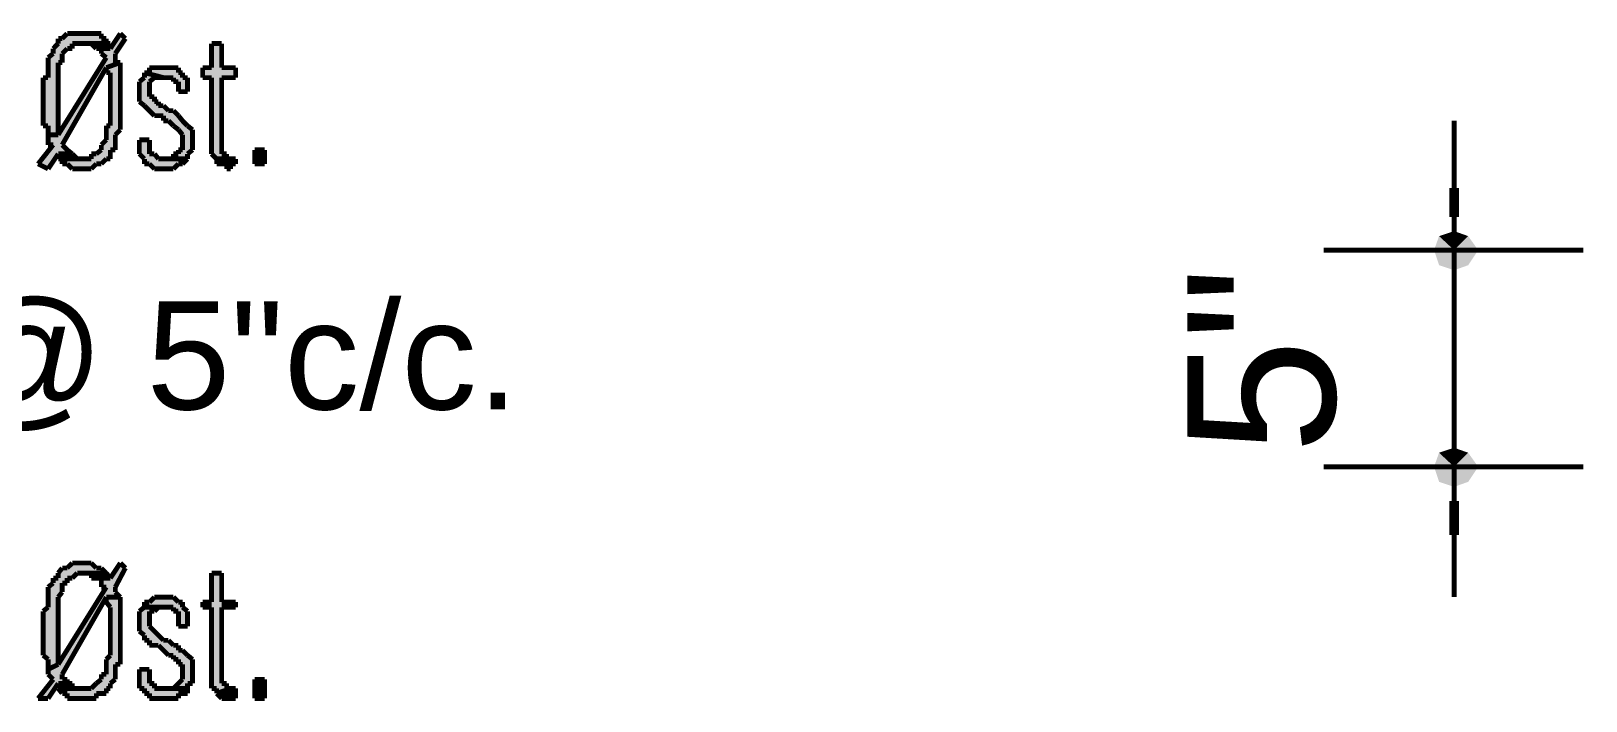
# Model space of a CAD drawing. Header units: millimetres. Extents: x 5 to 350, y 3 to 213.
# Drawn here: x 91.56 to 118.91, y 54.06 to 65.84 of the extents above; entities that cross this region are included whole.
import ezdxf

# ---------------------------------------------------------------- set-up
doc = ezdxf.new("R2010")
doc.units = ezdxf.units.MM
for name, color, linetype in [('H', 251, 'Continuous'), ('P', 255, 'Continuous'), ('T', 255, 'Continuous')]:
    doc.layers.add(name, color=color, linetype=linetype)
doc.styles.get("Standard").update_dxf_attribs({"font": 'arial.ttf'})

msp = doc.modelspace()

# ---------------------------------------------------------------- hatches: boundary and pattern name
at = {"layer": 'H', "linetype": 'Continuous'}
for points in [[(91.863, 63.412), (91.687, 63.5), (91.952, 63.835), (91.863, 63.835), (91.863, 64.012), (92.04, 64.012), (92.886, 65.37), (92.798, 65.44), (92.798, 65.528), (92.957, 65.528), (93.133, 65.793), (93.222, 65.705), (93.045, 65.44), (93.045, 65.282), (93.133, 65.282), (92.886, 65.193), (92.11, 63.835), (92.287, 63.676), (92.04, 63.676), (91.863, 63.412)], [(91.863, 64.012), (91.863, 64.17), (91.775, 64.17), (91.775, 65.017), (91.863, 65.017), (91.863, 65.37), (91.952, 65.44), (91.952, 65.528), (92.04, 65.617), (92.04, 65.705), (92.11, 65.705), (92.198, 65.793), (92.798, 65.793), (92.798, 65.705), (92.886, 65.705), (92.886, 65.617), (92.287, 65.617), (92.287, 65.528), (92.198, 65.528), (92.11, 65.44), (92.11, 65.282), (92.04, 65.282), (92.04, 64.012), (91.863, 64.012)], [(92.71, 65.528), (92.622, 65.617), (92.957, 65.617), (92.957, 65.528), (92.71, 65.528)], [(94.827, 63.588), (94.738, 63.676), (94.738, 65.017), (94.58, 65.017), (94.58, 65.193), (94.738, 65.193), (94.738, 65.617), (94.915, 65.617), (94.915, 65.193), (95.162, 65.193), (95.162, 65.017), (94.915, 65.017), (94.915, 63.676), (95.003, 63.676), (95.003, 63.588), (94.827, 63.588)], [(92.287, 63.412), (92.198, 63.5), (92.11, 63.5), (92.11, 63.588), (92.622, 63.588), (92.622, 63.676), (92.71, 63.676), (92.798, 63.747), (92.798, 63.835), (92.886, 63.923), (92.886, 64.17), (92.957, 64.17), (92.957, 65.105), (92.886, 65.105), (92.886, 65.193), (93.133, 65.282), (93.133, 64.1), (93.045, 64.012), (93.045, 63.747), (92.957, 63.747), (92.957, 63.588), (92.886, 63.588), (92.798, 63.5), (92.71, 63.5), (92.622, 63.412), (92.287, 63.412)], [(94.068, 63.588), (94.068, 63.676), (94.156, 63.676), (94.156, 63.747), (94.227, 63.747), (94.227, 64.012), (93.98, 64.258), (93.892, 64.258), (93.892, 64.347), (93.733, 64.347), (93.468, 64.594), (93.468, 64.946), (93.557, 65.017), (93.557, 65.105), (93.892, 65.017), (93.733, 65.017), (93.645, 64.946), (93.645, 64.682), (93.733, 64.682), (93.733, 64.594), (93.804, 64.594), (93.804, 64.523), (93.892, 64.523), (93.98, 64.435), (94.068, 64.435), (94.403, 64.1), (94.403, 63.747), (94.315, 63.676), (94.315, 63.588), (94.068, 63.588)], [(94.156, 64.77), (94.156, 64.946), (94.068, 64.946), (94.068, 65.017), (93.892, 65.017), (93.557, 65.105), (93.645, 65.105), (93.645, 65.193), (94.156, 65.193), (94.156, 65.105), (94.227, 65.105), (94.227, 65.017), (94.315, 65.017), (94.315, 64.77), (94.156, 64.77)], [(93.733, 63.412), (93.645, 63.5), (93.557, 63.5), (93.557, 63.588), (93.468, 63.676), (93.468, 63.923), (93.645, 63.923), (93.645, 63.676), (93.733, 63.676), (93.804, 63.588), (94.315, 63.588), (94.227, 63.5), (94.156, 63.5), (94.068, 63.412), (93.733, 63.412)], [(95.497, 63.5), (95.497, 63.747), (95.673, 63.747), (95.673, 63.5), (95.497, 63.5)], [(92.04, 63.588), (92.04, 63.676), (92.287, 63.676), (92.375, 63.588), (92.04, 63.588)], [(95.003, 63.412), (95.003, 63.5), (94.827, 63.5), (94.827, 63.588), (95.162, 63.588), (95.162, 63.5), (95.074, 63.5), (95.074, 63.412), (95.003, 63.412)], [(116.24, 61.983), (116.328, 62.23), (116.593, 61.983), (116.24, 61.983)], [(116.593, 61.983), (116.328, 62.23), (116.593, 62.318), (116.593, 61.983)], [(116.593, 61.983), (116.593, 62.318), (116.84, 62.23), (116.593, 61.983)], [(116.593, 61.983), (116.84, 62.23), (117.016, 61.983), (116.593, 61.983)], [(116.328, 61.718), (116.24, 61.983), (116.593, 61.983), (116.328, 61.718)], [(116.593, 61.63), (116.328, 61.718), (116.593, 61.983), (116.593, 61.63)], [(116.593, 61.63), (116.593, 61.983), (116.84, 61.718), (116.593, 61.63)], [(116.84, 61.718), (116.593, 61.983), (117.016, 61.983), (116.84, 61.718)], [(116.24, 58.173), (116.328, 58.42), (116.593, 58.173), (116.24, 58.173)], [(116.593, 58.173), (116.328, 58.42), (116.593, 58.508), (116.593, 58.173)], [(116.593, 58.173), (116.593, 58.508), (116.84, 58.42), (116.593, 58.173)], [(116.593, 58.173), (116.84, 58.42), (117.016, 58.173), (116.593, 58.173)], [(116.328, 57.908), (116.24, 58.173), (116.593, 58.173), (116.328, 57.908)], [(116.593, 57.82), (116.328, 57.908), (116.593, 58.173), (116.593, 57.82)], [(116.593, 57.82), (116.593, 58.173), (116.84, 57.908), (116.593, 57.82)], [(116.84, 57.908), (116.593, 58.173), (117.016, 58.173), (116.84, 57.908)], [(91.687, 54.098), (91.952, 54.434), (91.863, 54.522), (91.863, 54.61), (92.04, 54.698), (92.886, 56.056), (92.798, 56.056), (92.798, 56.215), (92.957, 56.215), (93.133, 56.48), (93.222, 56.392), (93.045, 56.056), (93.045, 55.968), (93.133, 55.88), (92.886, 55.88), (92.11, 54.522), (92.11, 54.434), (92.198, 54.434), (92.198, 54.363), (92.04, 54.363), (91.863, 54.098), (91.687, 54.098)], [(91.863, 54.61), (91.863, 54.786), (91.775, 54.857), (91.775, 55.633), (91.863, 55.704), (91.863, 56.056), (91.952, 56.127), (91.952, 56.215), (92.04, 56.215), (92.04, 56.303), (92.11, 56.392), (92.198, 56.392), (92.287, 56.48), (92.622, 56.48), (92.71, 56.392), (92.798, 56.392), (92.886, 56.303), (92.375, 56.303), (92.287, 56.215), (92.198, 56.215), (92.198, 56.127), (92.11, 56.127), (92.11, 55.968), (92.04, 55.88), (92.04, 54.698), (91.863, 54.61)], [(92.622, 56.215), (92.622, 56.303), (92.886, 56.303), (92.957, 56.215), (92.622, 56.215)], [(94.827, 54.187), (94.827, 54.275), (94.738, 54.275), (94.738, 55.704), (94.58, 55.704), (94.58, 55.792), (94.738, 55.792), (94.738, 56.303), (94.915, 56.303), (94.915, 55.792), (95.162, 55.792), (95.162, 55.704), (94.915, 55.704), (94.915, 54.363), (95.003, 54.363), (95.003, 54.275), (95.074, 54.275), (94.827, 54.187)], [(92.198, 54.098), (92.198, 54.187), (92.11, 54.187), (92.04, 54.275), (92.622, 54.275), (92.798, 54.434), (92.798, 54.522), (92.886, 54.522), (92.886, 54.786), (92.957, 54.857), (92.957, 55.704), (92.886, 55.792), (92.886, 55.88), (93.133, 55.88), (93.133, 54.698), (93.045, 54.698), (93.045, 54.434), (92.957, 54.363), (92.957, 54.275), (92.886, 54.275), (92.886, 54.187), (92.71, 54.187), (92.71, 54.098), (92.198, 54.098)], [(94.156, 55.368), (94.156, 55.633), (94.068, 55.633), (94.068, 55.704), (93.557, 55.704), (93.557, 55.792), (93.645, 55.792), (93.733, 55.88), (94.068, 55.88), (94.156, 55.792), (94.227, 55.792), (94.227, 55.704), (94.315, 55.633), (94.315, 55.368), (94.156, 55.368)], [(94.068, 54.275), (94.227, 54.434), (94.227, 54.698), (94.156, 54.698), (94.156, 54.786), (94.068, 54.786), (94.068, 54.857), (93.98, 54.857), (93.804, 55.033), (93.645, 55.033), (93.645, 55.122), (93.557, 55.122), (93.557, 55.21), (93.468, 55.28), (93.468, 55.633), (93.557, 55.704), (93.804, 55.704), (93.733, 55.633), (93.645, 55.633), (93.645, 55.368), (93.892, 55.122), (93.98, 55.122), (94.068, 55.033), (94.156, 55.033), (94.156, 54.945), (94.227, 54.945), (94.403, 54.786), (94.403, 54.363), (94.315, 54.363), (94.315, 54.275), (94.068, 54.275)], [(93.645, 54.098), (93.645, 54.187), (93.557, 54.187), (93.557, 54.275), (93.468, 54.275), (93.468, 54.61), (93.645, 54.61), (93.645, 54.363), (93.733, 54.363), (93.733, 54.275), (94.315, 54.275), (94.315, 54.187), (94.156, 54.187), (94.156, 54.098), (93.645, 54.098)], [(95.497, 54.098), (95.497, 54.434), (95.673, 54.434), (95.673, 54.098), (95.497, 54.098)], [(92.04, 54.275), (92.04, 54.363), (92.287, 54.363), (92.287, 54.275), (92.04, 54.275)], [(94.915, 54.098), (94.827, 54.187), (95.074, 54.275), (95.162, 54.275), (95.162, 54.098), (94.915, 54.098)]]:
    msp.add_hatch(color=256, dxfattribs=at).paths.add_polyline_path(points)

# ---------------------------------------------------------------- linework, layer by layer
at = {"layer": 'P'}
for points, const_width in [([(92.04, 65.617), (91.952, 65.528)], 0.085), ([(92.11, 65.705), (92.04, 65.705)], 0.085), ([(92.04, 65.705), (92.04, 65.617)], 0.085), ([(92.198, 65.793), (92.11, 65.705)], 0.085), ([(92.287, 65.793), (92.198, 65.793)], 0.085), ([(92.375, 65.793), (92.287, 65.793)], 0.085), ([(92.287, 65.528), (92.287, 65.617)], 0.085), ([(92.287, 65.617), (92.375, 65.617)], 0.085), ([(92.463, 65.793), (92.375, 65.793)], 0.085), ([(92.375, 65.617), (92.463, 65.617)], 0.085), ([(92.534, 65.793), (92.463, 65.793)], 0.085), ([(92.886, 65.617), (92.463, 65.617)], 0.085), ([(92.463, 65.617), (92.534, 65.617)], 0.085), ([(92.463, 65.617), (92.886, 65.617)], 0.085), ([(92.622, 65.793), (92.534, 65.793)], 0.085), ([(92.534, 65.617), (92.622, 65.617)], 0.085), ([(92.71, 65.793), (92.622, 65.793)], 0.085), ([(92.622, 65.617), (92.71, 65.528)], 0.085), ([(92.798, 65.793), (92.71, 65.793)], 0.085), ([(92.798, 65.705), (92.798, 65.793)], 0.085), ([(92.886, 65.705), (92.798, 65.705)], 0.085), ([(92.886, 65.617), (92.886, 65.705)], 0.085), ([(92.957, 65.617), (92.886, 65.617)], 0.085), ([(93.133, 65.793), (92.957, 65.528)], 0.085), ([(92.957, 65.528), (92.957, 65.617)], 0.085), ([(93.045, 65.44), (93.222, 65.705)], 0.085), ([(93.222, 65.705), (93.133, 65.793)], 0.085), ([(94.915, 65.617), (94.738, 65.617)], 0.085), ([(94.738, 65.617), (94.738, 65.193)], 0.085), ([(94.915, 65.193), (94.915, 65.617)], 0.085), ([(91.952, 65.44), (91.863, 65.37)], 0.085), ([(91.863, 65.37), (91.863, 65.282)], 0.085), ([(91.952, 65.528), (91.952, 65.44)], 0.085), ([(92.886, 65.37), (92.04, 64.012)], 0.085), ([(92.11, 65.44), (92.198, 65.528)], 0.085), ([(92.11, 65.37), (92.11, 65.44)], 0.085), ([(92.11, 65.282), (92.11, 65.37)], 0.085), ([(92.198, 65.528), (92.287, 65.528)], 0.085), ([(92.71, 65.528), (92.798, 65.528)], 0.085), ([(92.798, 65.528), (92.957, 65.528)], 0.085), ([(92.957, 65.528), (92.798, 65.528)], 0.085), ([(92.798, 65.528), (92.798, 65.44)], 0.085), ([(92.798, 65.44), (92.886, 65.37)], 0.085), ([(93.045, 65.37), (93.045, 65.44)], 0.085), ([(93.045, 65.282), (93.045, 65.37)], 0.085), ([(91.863, 65.282), (91.863, 65.193)], 0.085), ([(91.863, 65.193), (91.863, 65.105)], 0.085), ([(91.863, 65.105), (91.863, 65.017)], 0.085), ([(92.04, 65.193), (92.04, 65.282)], 0.085), ([(92.04, 65.282), (92.11, 65.282)], 0.085), ([(92.04, 65.105), (92.04, 65.193)], 0.085), ([(92.04, 65.017), (92.04, 65.105)], 0.085), ([(92.11, 63.835), (92.886, 65.193)], 0.085), ([(93.133, 65.282), (92.886, 65.193)], 0.085), ([(92.886, 65.193), (93.133, 65.282)], 0.085), ([(92.886, 65.193), (92.886, 65.105)], 0.085), ([(92.886, 65.105), (92.957, 65.105)], 0.085), ([(92.957, 65.105), (92.957, 65.017)], 0.085), ([(93.133, 65.282), (93.045, 65.282)], 0.085), ([(93.133, 65.193), (93.133, 65.282)], 0.085), ([(93.133, 65.105), (93.133, 65.193)], 0.085), ([(93.133, 65.017), (93.133, 65.105)], 0.085), ([(93.557, 65.105), (93.557, 65.017)], 0.085), ([(93.892, 65.017), (93.557, 65.105)], 0.085), ([(93.645, 65.105), (93.557, 65.105)], 0.085), ([(93.557, 65.105), (93.892, 65.017)], 0.085), ([(93.733, 65.193), (93.645, 65.193)], 0.085), ([(93.645, 65.193), (93.645, 65.105)], 0.085), ([(93.804, 65.193), (93.733, 65.193)], 0.085), ([(93.892, 65.193), (93.804, 65.193)], 0.085), ([(93.98, 65.193), (93.892, 65.193)], 0.085), ([(94.068, 65.193), (93.98, 65.193)], 0.085), ([(93.98, 65.193), (93.98, 65.193)], 0.085), ([(94.156, 65.193), (94.068, 65.193)], 0.085), ([(94.156, 65.105), (94.156, 65.193)], 0.085), ([(94.227, 65.105), (94.156, 65.105)], 0.085), ([(94.227, 65.017), (94.227, 65.105)], 0.085), ([(94.738, 65.193), (94.58, 65.193)], 0.085), ([(94.58, 65.193), (94.58, 65.017)], 0.085), ([(95.162, 65.193), (94.915, 65.193)], 0.085), ([(95.162, 65.017), (95.162, 65.193)], 0.085), ([(91.863, 65.017), (91.775, 65.017)], 0.085), ([(91.775, 65.017), (91.775, 64.946)], 0.085), ([(91.775, 64.946), (91.775, 64.858)], 0.085), ([(91.775, 64.858), (91.775, 64.77)], 0.085), ([(91.775, 64.77), (91.775, 64.682)], 0.085), ([(92.04, 64.946), (92.04, 65.017)], 0.085), ([(92.04, 64.858), (92.04, 64.946)], 0.085), ([(92.04, 64.77), (92.04, 64.858)], 0.085), ([(92.04, 64.682), (92.04, 64.77)], 0.085), ([(92.957, 65.017), (92.957, 64.946)], 0.085), ([(92.957, 64.946), (92.957, 64.858)], 0.085), ([(92.957, 64.858), (92.957, 64.77)], 0.085), ([(92.957, 64.77), (92.957, 64.682)], 0.085), ([(93.133, 64.946), (93.133, 65.017)], 0.085), ([(93.133, 64.858), (93.133, 64.946)], 0.085), ([(93.133, 64.77), (93.133, 64.858)], 0.085), ([(93.133, 64.682), (93.133, 64.77)], 0.085), ([(93.557, 65.017), (93.468, 64.946)], 0.085), ([(93.468, 64.946), (93.468, 64.858)], 0.085), ([(93.468, 64.858), (93.468, 64.77)], 0.085), ([(93.468, 64.77), (93.468, 64.682)], 0.085), ([(93.645, 64.946), (93.733, 65.017)], 0.085), ([(93.645, 64.858), (93.645, 64.946)], 0.085), ([(93.645, 64.77), (93.645, 64.858)], 0.085), ([(93.645, 64.682), (93.645, 64.77)], 0.085), ([(93.733, 65.017), (93.804, 65.017)], 0.085), ([(93.804, 65.017), (93.892, 65.017)], 0.085), ([(93.892, 65.017), (93.98, 65.017)], 0.085), ([(93.98, 65.017), (94.068, 65.017)], 0.085), ([(94.068, 65.017), (94.068, 64.946)], 0.085), ([(94.068, 64.946), (94.156, 64.946)], 0.085), ([(94.156, 64.946), (94.156, 64.858)], 0.085), ([(94.156, 64.858), (94.156, 64.77)], 0.085), ([(94.156, 64.77), (94.315, 64.77)], 0.085), ([(94.315, 65.017), (94.227, 65.017)], 0.085), ([(94.315, 64.946), (94.315, 65.017)], 0.085), ([(94.315, 64.858), (94.315, 64.946)], 0.085), ([(94.315, 64.77), (94.315, 64.858)], 0.085), ([(94.58, 65.017), (94.738, 65.017)], 0.085), ([(94.738, 65.017), (94.738, 63.923)], 0.085), ([(94.915, 63.835), (94.915, 65.017)], 0.085), ([(94.915, 65.017), (95.162, 65.017)], 0.085), ([(91.775, 64.682), (91.775, 64.594)], 0.085), ([(91.775, 64.594), (91.775, 64.523)], 0.085), ([(91.775, 64.523), (91.775, 64.435)], 0.085), ([(92.04, 64.594), (92.04, 64.682)], 0.085), ([(92.04, 64.523), (92.04, 64.594)], 0.085), ([(92.04, 64.435), (92.04, 64.523)], 0.085), ([(92.957, 64.682), (92.957, 64.594)], 0.085), ([(92.957, 64.594), (92.957, 64.523)], 0.085), ([(92.957, 64.523), (92.957, 64.435)], 0.085), ([(93.133, 64.594), (93.133, 64.682)], 0.085), ([(93.133, 64.523), (93.133, 64.594)], 0.085), ([(93.133, 64.435), (93.133, 64.523)], 0.085), ([(93.468, 64.682), (93.468, 64.594)], 0.085), ([(93.468, 64.594), (93.557, 64.523)], 0.085), ([(93.557, 64.523), (93.645, 64.435)], 0.085), ([(93.733, 64.682), (93.645, 64.682)], 0.085), ([(93.733, 64.594), (93.733, 64.682)], 0.085), ([(93.804, 64.594), (93.733, 64.594)], 0.085), ([(93.804, 64.523), (93.804, 64.594)], 0.085), ([(93.892, 64.523), (93.804, 64.523)], 0.085), ([(93.98, 64.435), (93.892, 64.523)], 0.085), ([(91.775, 64.435), (91.775, 64.347)], 0.085), ([(91.775, 64.347), (91.775, 64.258)], 0.085), ([(91.775, 64.258), (91.775, 64.17)], 0.085), ([(92.04, 64.347), (92.04, 64.435)], 0.085), ([(92.04, 64.258), (92.04, 64.347)], 0.085), ([(92.04, 64.17), (92.04, 64.258)], 0.085), ([(92.957, 64.435), (92.957, 64.347)], 0.085), ([(92.957, 64.347), (92.957, 64.258)], 0.085), ([(92.957, 64.258), (92.957, 64.17)], 0.085), ([(93.133, 64.347), (93.133, 64.435)], 0.085), ([(93.133, 64.258), (93.133, 64.347)], 0.085), ([(93.133, 64.17), (93.133, 64.258)], 0.085), ([(93.645, 64.435), (93.733, 64.347)], 0.085), ([(93.733, 64.347), (93.804, 64.347)], 0.085), ([(93.804, 64.347), (93.892, 64.347)], 0.085), ([(93.892, 64.347), (93.892, 64.258)], 0.085), ([(93.892, 64.258), (93.98, 64.258)], 0.085), ([(94.068, 64.435), (93.98, 64.435)], 0.085), ([(93.98, 64.258), (94.068, 64.17)], 0.085), ([(94.156, 64.347), (94.068, 64.435)], 0.085), ([(94.227, 64.258), (94.156, 64.347)], 0.085), ([(94.315, 64.17), (94.227, 64.258)], 0.085), ([(116.593, 64.258), (116.593, 59.69)], 0.085), ([(91.775, 64.17), (91.863, 64.17)], 0.085), ([(91.863, 64.17), (91.863, 64.1)], 0.085), ([(91.863, 64.1), (91.863, 64.012)], 0.085), ([(92.04, 64.012), (91.863, 64.012)], 0.085), ([(91.863, 64.012), (91.863, 63.923)], 0.085), ([(91.863, 64.012), (92.04, 64.012)], 0.085), ([(92.04, 64.1), (92.04, 64.17)], 0.085), ([(92.04, 64.012), (92.04, 64.1)], 0.085), ([(92.957, 64.17), (92.886, 64.17)], 0.085), ([(92.886, 64.17), (92.886, 64.1)], 0.085), ([(92.886, 64.1), (92.886, 64.012)], 0.085), ([(92.886, 64.012), (92.886, 63.923)], 0.085), ([(93.045, 64.012), (93.133, 64.1)], 0.085), ([(93.045, 63.923), (93.045, 64.012)], 0.085), ([(93.133, 64.1), (93.133, 64.17)], 0.085), ([(94.068, 64.17), (94.156, 64.1)], 0.085), ([(94.156, 64.1), (94.227, 64.012)], 0.085), ([(94.227, 64.012), (94.227, 63.923)], 0.085), ([(94.403, 64.1), (94.315, 64.17)], 0.085), ([(94.403, 64.012), (94.403, 64.1)], 0.085), ([(94.403, 63.923), (94.403, 64.012)], 0.085), ([(91.952, 63.835), (91.687, 63.5)], 0.085), ([(91.863, 63.923), (91.863, 63.835)], 0.085), ([(91.863, 63.835), (91.952, 63.835)], 0.085), ([(92.198, 63.747), (92.11, 63.835)], 0.085), ([(92.287, 63.676), (92.198, 63.747)], 0.085), ([(92.798, 63.747), (92.71, 63.676)], 0.085), ([(92.886, 63.923), (92.798, 63.835)], 0.085), ([(92.798, 63.835), (92.798, 63.747)], 0.085), ([(92.957, 63.676), (92.957, 63.747)], 0.085), ([(92.957, 63.747), (93.045, 63.747)], 0.085), ([(93.045, 63.835), (93.045, 63.923)], 0.085), ([(93.045, 63.747), (93.045, 63.835)], 0.085), ([(93.645, 63.923), (93.468, 63.923)], 0.085), ([(93.468, 63.923), (93.468, 63.835)], 0.085), ([(93.468, 63.835), (93.468, 63.747)], 0.085), ([(93.468, 63.747), (93.468, 63.676)], 0.085), ([(93.645, 63.835), (93.645, 63.923)], 0.085), ([(93.645, 63.747), (93.645, 63.835)], 0.085), ([(93.645, 63.835), (93.645, 63.835)], 0.085), ([(93.645, 63.676), (93.645, 63.747)], 0.085), ([(94.227, 63.747), (94.156, 63.747)], 0.085), ([(94.156, 63.747), (94.156, 63.676)], 0.085), ([(94.227, 63.923), (94.227, 63.835)], 0.085), ([(94.227, 63.835), (94.227, 63.747)], 0.085), ([(94.315, 63.676), (94.403, 63.747)], 0.085), ([(94.403, 63.835), (94.403, 63.923)], 0.085), ([(94.403, 63.747), (94.403, 63.835)], 0.085), ([(94.738, 63.923), (94.738, 63.747)], 0.085), ([(94.738, 63.747), (94.738, 63.676)], 0.085), ([(94.915, 63.747), (94.915, 63.835)], 0.085), ([(94.915, 63.676), (94.915, 63.747)], 0.085), ([(95.497, 63.5), (95.497, 63.747)], 0.085), ([(95.497, 63.747), (95.673, 63.747)], 0.085), ([(95.673, 63.747), (95.673, 63.5)], 0.085), ([(91.687, 63.5), (91.863, 63.412)], 0.085), ([(91.863, 63.412), (92.04, 63.676)], 0.085), ([(92.287, 63.676), (92.04, 63.676)], 0.085), ([(92.04, 63.676), (92.04, 63.588)], 0.085), ([(92.04, 63.676), (92.287, 63.676)], 0.085), ([(92.04, 63.588), (92.463, 63.588)], 0.085), ([(92.463, 63.588), (92.04, 63.588)], 0.085), ([(92.04, 63.588), (92.11, 63.588)], 0.085), ([(92.11, 63.588), (92.11, 63.5)], 0.085), ([(92.11, 63.5), (92.198, 63.5)], 0.085), ([(92.198, 63.5), (92.287, 63.412)], 0.085), ([(92.375, 63.588), (92.287, 63.676)], 0.085), ([(92.287, 63.676), (92.287, 63.676)], 0.085), ([(92.287, 63.412), (92.375, 63.412)], 0.085), ([(92.463, 63.588), (92.375, 63.588)], 0.085), ([(92.375, 63.412), (92.463, 63.412)], 0.085), ([(92.534, 63.588), (92.463, 63.588)], 0.085), ([(92.463, 63.412), (92.534, 63.412)], 0.085), ([(92.622, 63.588), (92.534, 63.588)], 0.085), ([(92.534, 63.412), (92.622, 63.412)], 0.085), ([(92.71, 63.676), (92.622, 63.676)], 0.085), ([(92.622, 63.676), (92.622, 63.588)], 0.085), ([(92.622, 63.412), (92.71, 63.5)], 0.085), ([(92.71, 63.5), (92.798, 63.5)], 0.085), ([(92.798, 63.5), (92.886, 63.588)], 0.085), ([(92.886, 63.588), (92.957, 63.588)], 0.085), ([(92.957, 63.588), (92.957, 63.676)], 0.085), ([(93.468, 63.676), (93.557, 63.588)], 0.085), ([(93.557, 63.588), (93.557, 63.5)], 0.085), ([(93.557, 63.5), (93.645, 63.5)], 0.085), ([(93.733, 63.676), (93.645, 63.676)], 0.085), ([(93.645, 63.5), (93.733, 63.412)], 0.085), ([(93.804, 63.588), (93.733, 63.676)], 0.085), ([(93.733, 63.412), (93.804, 63.412)], 0.085), ([(93.892, 63.588), (93.804, 63.588)], 0.085), ([(93.804, 63.412), (93.892, 63.412)], 0.085), ([(94.315, 63.588), (93.892, 63.588)], 0.085), ([(93.98, 63.588), (93.892, 63.588)], 0.085), ([(93.892, 63.588), (94.315, 63.588)], 0.085), ([(93.892, 63.412), (93.98, 63.412)], 0.085), ([(94.068, 63.588), (93.98, 63.588)], 0.085), ([(93.98, 63.412), (94.068, 63.412)], 0.085), ([(94.156, 63.676), (94.068, 63.676)], 0.085), ([(94.068, 63.676), (94.068, 63.588)], 0.085), ([(94.068, 63.412), (94.156, 63.5)], 0.085), ([(94.156, 63.5), (94.227, 63.5)], 0.085), ([(94.227, 63.5), (94.315, 63.588)], 0.085), ([(94.315, 63.588), (94.315, 63.676)], 0.085), ([(94.738, 63.676), (94.827, 63.588)], 0.085), ([(95.074, 63.588), (94.827, 63.588)], 0.085), ([(94.827, 63.588), (94.827, 63.5)], 0.085), ([(94.827, 63.588), (95.074, 63.588)], 0.085), ([(94.827, 63.5), (94.915, 63.5)], 0.085), ([(95.003, 63.676), (94.915, 63.676)], 0.085), ([(94.915, 63.5), (95.003, 63.5)], 0.085), ([(95.003, 63.588), (95.003, 63.676)], 0.085), ([(95.074, 63.588), (95.003, 63.588)], 0.085), ([(95.003, 63.5), (95.003, 63.412)], 0.085), ([(95.003, 63.412), (95.074, 63.412)], 0.085), ([(95.162, 63.588), (95.074, 63.588)], 0.085), ([(95.074, 63.412), (95.074, 63.5)], 0.085), ([(95.074, 63.5), (95.162, 63.5)], 0.085), ([(95.162, 63.5), (95.162, 63.588)], 0.085), ([(95.673, 63.5), (95.497, 63.5)], 0.085), ([(95.497, 63.5), (95.497, 63.5)], 0.085), ([(116.593, 62.565), (116.593, 63.077)], 0.169), ([(118.868, 61.983), (114.3, 61.983)], 0.085), ([(116.593, 55.88), (116.593, 60.448)], 0.085), ([(114.3, 58.173), (118.868, 58.173)], 0.085), ([(116.593, 57.573), (116.593, 56.974)], 0.169), ([(92.11, 56.392), (92.04, 56.303)], 0.085), ([(92.04, 56.303), (92.04, 56.215)], 0.085), ([(92.198, 56.392), (92.11, 56.392)], 0.085), ([(92.287, 56.48), (92.198, 56.392)], 0.085), ([(92.375, 56.48), (92.287, 56.48)], 0.085), ([(92.287, 56.215), (92.375, 56.303)], 0.085), ([(92.463, 56.48), (92.375, 56.48)], 0.085), ([(92.375, 56.303), (92.463, 56.303)], 0.085), ([(92.534, 56.48), (92.463, 56.48)], 0.085), ([(92.886, 56.303), (92.463, 56.303)], 0.085), ([(92.463, 56.303), (92.534, 56.303)], 0.085), ([(92.463, 56.303), (92.886, 56.303)], 0.085), ([(92.622, 56.48), (92.534, 56.48)], 0.085), ([(92.534, 56.303), (92.622, 56.303)], 0.085), ([(92.71, 56.392), (92.622, 56.48)], 0.085), ([(92.622, 56.303), (92.622, 56.215)], 0.085), ([(92.798, 56.392), (92.71, 56.392)], 0.085), ([(92.886, 56.303), (92.798, 56.392)], 0.085), ([(92.957, 56.215), (92.886, 56.303)], 0.085), ([(93.133, 56.48), (92.957, 56.215)], 0.085), ([(93.045, 56.056), (93.222, 56.392)], 0.085), ([(93.222, 56.392), (93.133, 56.48)], 0.085), ([(94.915, 56.303), (94.738, 56.303)], 0.085), ([(94.738, 56.303), (94.738, 55.792)], 0.085), ([(94.915, 55.792), (94.915, 56.303)], 0.085), ([(91.952, 56.127), (91.863, 56.056)], 0.085), ([(91.863, 56.056), (91.863, 55.968)], 0.085), ([(92.04, 56.215), (91.952, 56.215)], 0.085), ([(91.952, 56.215), (91.952, 56.127)], 0.085), ([(92.886, 56.056), (92.04, 54.698)], 0.085), ([(92.11, 56.056), (92.11, 56.127)], 0.085), ([(92.11, 56.127), (92.198, 56.127)], 0.085), ([(92.11, 55.968), (92.11, 56.056)], 0.085), ([(92.198, 56.127), (92.198, 56.215)], 0.085), ([(92.198, 56.215), (92.287, 56.215)], 0.085), ([(92.622, 56.215), (92.71, 56.215)], 0.085), ([(92.71, 56.215), (92.798, 56.215)], 0.085), ([(92.798, 56.215), (92.957, 56.215)], 0.085), ([(92.957, 56.215), (92.798, 56.215)], 0.085), ([(92.798, 56.215), (92.798, 56.127)], 0.085), ([(92.798, 56.127), (92.798, 56.056)], 0.085), ([(92.798, 56.056), (92.886, 56.056)], 0.085), ([(92.957, 56.215), (92.957, 56.215)], 0.085), ([(93.045, 55.968), (93.045, 56.056)], 0.085), ([(91.863, 55.968), (91.863, 55.88)], 0.085), ([(91.863, 55.88), (91.863, 55.792)], 0.085), ([(91.863, 55.792), (91.863, 55.704)], 0.085), ([(92.04, 55.88), (92.11, 55.968)], 0.085), ([(92.04, 55.792), (92.04, 55.88)], 0.085), ([(92.04, 55.704), (92.04, 55.792)], 0.085), ([(92.11, 54.522), (92.886, 55.88)], 0.085), ([(93.133, 55.88), (92.886, 55.88)], 0.085), ([(92.886, 55.88), (92.886, 55.792)], 0.085), ([(92.886, 55.88), (93.133, 55.88)], 0.085), ([(92.886, 55.792), (92.957, 55.704)], 0.085), ([(93.133, 55.88), (93.045, 55.968)], 0.085), ([(93.133, 55.792), (93.133, 55.88)], 0.085), ([(93.133, 55.704), (93.133, 55.792)], 0.085), ([(93.133, 55.792), (93.133, 55.792)], 0.085), ([(93.645, 55.792), (93.557, 55.792)], 0.085), ([(93.557, 55.792), (93.557, 55.704)], 0.085), ([(93.733, 55.88), (93.645, 55.792)], 0.085), ([(93.804, 55.88), (93.733, 55.88)], 0.085), ([(93.892, 55.88), (93.804, 55.88)], 0.085), ([(93.98, 55.88), (93.892, 55.88)], 0.085), ([(94.068, 55.88), (93.98, 55.88)], 0.085), ([(93.98, 55.88), (93.98, 55.88)], 0.085), ([(94.156, 55.792), (94.068, 55.88)], 0.085), ([(94.227, 55.792), (94.156, 55.792)], 0.085), ([(94.227, 55.704), (94.227, 55.792)], 0.085), ([(94.738, 55.792), (94.58, 55.792)], 0.085), ([(94.58, 55.792), (94.58, 55.704)], 0.085), ([(95.162, 55.792), (94.915, 55.792)], 0.085), ([(95.162, 55.704), (95.162, 55.792)], 0.085), ([(91.863, 55.704), (91.775, 55.633)], 0.085), ([(91.775, 55.633), (91.775, 55.545)], 0.085), ([(91.775, 55.545), (91.775, 55.457)], 0.085), ([(92.04, 55.633), (92.04, 55.704)], 0.085), ([(92.04, 55.545), (92.04, 55.633)], 0.085), ([(92.04, 55.457), (92.04, 55.545)], 0.085), ([(92.957, 55.704), (92.957, 55.633)], 0.085), ([(92.957, 55.633), (92.957, 55.545)], 0.085), ([(92.957, 55.545), (92.957, 55.457)], 0.085), ([(93.133, 55.633), (93.133, 55.704)], 0.085), ([(93.133, 55.545), (93.133, 55.633)], 0.085), ([(93.133, 55.457), (93.133, 55.545)], 0.085), ([(93.557, 55.704), (93.468, 55.633)], 0.085), ([(93.468, 55.633), (93.468, 55.545)], 0.085), ([(93.468, 55.545), (93.468, 55.457)], 0.085), ([(93.892, 55.704), (93.557, 55.704)], 0.085), ([(93.557, 55.704), (93.892, 55.704)], 0.085), ([(93.645, 55.545), (93.645, 55.633)], 0.085), ([(93.645, 55.633), (93.733, 55.633)], 0.085), ([(93.645, 55.457), (93.645, 55.545)], 0.085), ([(93.733, 55.633), (93.804, 55.704)], 0.085), ([(93.804, 55.704), (93.892, 55.704)], 0.085), ([(93.892, 55.704), (93.98, 55.704)], 0.085), ([(93.98, 55.704), (94.068, 55.704)], 0.085), ([(94.068, 55.704), (94.068, 55.633)], 0.085), ([(94.068, 55.633), (94.156, 55.633)], 0.085), ([(94.156, 55.633), (94.156, 55.545)], 0.085), ([(94.156, 55.545), (94.156, 55.457)], 0.085), ([(94.315, 55.633), (94.227, 55.704)], 0.085), ([(94.315, 55.545), (94.315, 55.633)], 0.085), ([(94.315, 55.457), (94.315, 55.545)], 0.085), ([(94.58, 55.704), (94.738, 55.704)], 0.085), ([(94.738, 55.704), (94.738, 54.522)], 0.085), ([(94.915, 54.522), (94.915, 55.704)], 0.085), ([(94.915, 55.704), (95.162, 55.704)], 0.085), ([(91.775, 55.457), (91.775, 55.368)], 0.085), ([(91.775, 55.368), (91.775, 55.28)], 0.085), ([(91.775, 55.28), (91.775, 55.21)], 0.085), ([(91.775, 55.21), (91.775, 55.122)], 0.085), ([(92.04, 55.368), (92.04, 55.457)], 0.085), ([(92.04, 55.28), (92.04, 55.368)], 0.085), ([(92.04, 55.21), (92.04, 55.28)], 0.085), ([(92.04, 55.122), (92.04, 55.21)], 0.085), ([(92.957, 55.457), (92.957, 55.368)], 0.085), ([(92.957, 55.368), (92.957, 55.28)], 0.085), ([(92.957, 55.28), (92.957, 55.21)], 0.085), ([(92.957, 55.21), (92.957, 55.122)], 0.085), ([(93.133, 55.368), (93.133, 55.457)], 0.085), ([(93.133, 55.28), (93.133, 55.368)], 0.085), ([(93.133, 55.21), (93.133, 55.28)], 0.085), ([(93.133, 55.122), (93.133, 55.21)], 0.085), ([(93.468, 55.457), (93.468, 55.368)], 0.085), ([(93.468, 55.368), (93.468, 55.28)], 0.085), ([(93.468, 55.28), (93.557, 55.21)], 0.085), ([(93.557, 55.21), (93.557, 55.122)], 0.085), ([(93.645, 55.368), (93.645, 55.457)], 0.085), ([(93.733, 55.28), (93.645, 55.368)], 0.085), ([(93.804, 55.21), (93.733, 55.28)], 0.085), ([(93.892, 55.122), (93.804, 55.21)], 0.085), ([(94.156, 55.457), (94.156, 55.368)], 0.085), ([(94.156, 55.368), (94.315, 55.368)], 0.085), ([(94.315, 55.368), (94.315, 55.457)], 0.085), ([(91.775, 55.122), (91.775, 55.033)], 0.085), ([(91.775, 55.033), (91.775, 54.945)], 0.085), ([(91.775, 54.945), (91.775, 54.857)], 0.085), ([(92.04, 55.033), (92.04, 55.122)], 0.085), ([(92.04, 54.945), (92.04, 55.033)], 0.085), ([(92.04, 54.857), (92.04, 54.945)], 0.085), ([(92.957, 55.122), (92.957, 55.033)], 0.085), ([(92.957, 55.033), (92.957, 54.945)], 0.085), ([(92.957, 54.945), (92.957, 54.857)], 0.085), ([(93.133, 55.033), (93.133, 55.122)], 0.085), ([(93.133, 54.945), (93.133, 55.033)], 0.085), ([(93.133, 54.857), (93.133, 54.945)], 0.085), ([(93.557, 55.122), (93.645, 55.122)], 0.085), ([(93.645, 55.122), (93.645, 55.033)], 0.085), ([(93.645, 55.033), (93.733, 55.033)], 0.085), ([(93.733, 55.033), (93.804, 55.033)], 0.085), ([(93.804, 55.033), (93.892, 54.945)], 0.085), ([(93.98, 55.122), (93.892, 55.122)], 0.085), ([(93.892, 54.945), (93.98, 54.857)], 0.085), ([(94.068, 55.033), (93.98, 55.122)], 0.085), ([(94.156, 55.033), (94.068, 55.033)], 0.085), ([(94.156, 54.945), (94.156, 55.033)], 0.085), ([(94.227, 54.945), (94.156, 54.945)], 0.085), ([(94.315, 54.857), (94.227, 54.945)], 0.085), ([(91.775, 54.857), (91.863, 54.786)], 0.085), ([(91.863, 54.786), (91.863, 54.698)], 0.085), ([(92.04, 54.698), (91.863, 54.61)], 0.085), ([(91.863, 54.698), (91.863, 54.61)], 0.085), ([(91.863, 54.61), (92.04, 54.698)], 0.085), ([(92.04, 54.786), (92.04, 54.857)], 0.085), ([(92.04, 54.698), (92.04, 54.786)], 0.085), ([(92.957, 54.857), (92.886, 54.786)], 0.085), ([(92.886, 54.786), (92.886, 54.698)], 0.085), ([(92.886, 54.698), (92.886, 54.61)], 0.085), ([(93.045, 54.61), (93.045, 54.698)], 0.085), ([(93.045, 54.698), (93.133, 54.698)], 0.085), ([(93.133, 54.786), (93.133, 54.857)], 0.085), ([(93.133, 54.698), (93.133, 54.786)], 0.085), ([(93.98, 54.857), (94.068, 54.857)], 0.085), ([(94.068, 54.857), (94.068, 54.786)], 0.085), ([(94.068, 54.786), (94.156, 54.786)], 0.085), ([(94.156, 54.786), (94.156, 54.698)], 0.085), ([(94.156, 54.698), (94.227, 54.698)], 0.085), ([(94.227, 54.698), (94.227, 54.61)], 0.085), ([(94.403, 54.786), (94.315, 54.857)], 0.085), ([(94.403, 54.698), (94.403, 54.786)], 0.085), ([(94.403, 54.61), (94.403, 54.698)], 0.085), ([(91.952, 54.434), (91.687, 54.098)], 0.085), ([(91.863, 54.61), (91.863, 54.522)], 0.085), ([(91.863, 54.522), (91.952, 54.434)], 0.085), ([(92.11, 54.434), (92.11, 54.522)], 0.085), ([(92.198, 54.434), (92.11, 54.434)], 0.085), ([(92.198, 54.363), (92.198, 54.434)], 0.085), ([(92.798, 54.434), (92.71, 54.363)], 0.085), ([(92.886, 54.522), (92.798, 54.522)], 0.085), ([(92.798, 54.522), (92.798, 54.434)], 0.085), ([(92.886, 54.61), (92.886, 54.522)], 0.085), ([(92.957, 54.363), (93.045, 54.434)], 0.085), ([(93.045, 54.522), (93.045, 54.61)], 0.085), ([(93.045, 54.434), (93.045, 54.522)], 0.085), ([(93.645, 54.61), (93.468, 54.61)], 0.085), ([(93.468, 54.61), (93.468, 54.522)], 0.085), ([(93.468, 54.522), (93.468, 54.434)], 0.085), ([(93.468, 54.434), (93.468, 54.363)], 0.085), ([(93.645, 54.522), (93.645, 54.61)], 0.085), ([(93.645, 54.434), (93.645, 54.522)], 0.085), ([(93.645, 54.363), (93.645, 54.434)], 0.085), ([(94.227, 54.434), (94.156, 54.363)], 0.085), ([(94.227, 54.61), (94.227, 54.522)], 0.085), ([(94.227, 54.522), (94.227, 54.434)], 0.085), ([(94.403, 54.522), (94.403, 54.61)], 0.085), ([(94.403, 54.434), (94.403, 54.522)], 0.085), ([(94.403, 54.363), (94.403, 54.434)], 0.085), ([(94.738, 54.522), (94.738, 54.434)], 0.085), ([(94.738, 54.434), (94.738, 54.363)], 0.085), ([(94.915, 54.434), (94.915, 54.522)], 0.085), ([(94.915, 54.363), (94.915, 54.434)], 0.085), ([(95.497, 54.098), (95.497, 54.434)], 0.085), ([(95.497, 54.434), (95.673, 54.434)], 0.085), ([(95.673, 54.434), (95.673, 54.098)], 0.085), ([(91.863, 54.098), (92.04, 54.363)], 0.085), ([(92.287, 54.363), (92.04, 54.363)], 0.085), ([(92.04, 54.363), (92.04, 54.275)], 0.085), ([(92.04, 54.363), (92.287, 54.363)], 0.085), ([(92.04, 54.275), (92.463, 54.275)], 0.085), ([(92.463, 54.275), (92.04, 54.275)], 0.085), ([(92.04, 54.275), (92.11, 54.187)], 0.085), ([(92.11, 54.187), (92.198, 54.187)], 0.085), ([(92.287, 54.363), (92.198, 54.363)], 0.085), ([(92.198, 54.187), (92.198, 54.098)], 0.085), ([(92.287, 54.275), (92.287, 54.363)], 0.085), ([(92.375, 54.275), (92.287, 54.275)], 0.085), ([(92.463, 54.275), (92.375, 54.275)], 0.085), ([(92.534, 54.275), (92.463, 54.275)], 0.085), ([(92.622, 54.275), (92.534, 54.275)], 0.085), ([(92.71, 54.363), (92.622, 54.275)], 0.085), ([(92.71, 54.098), (92.71, 54.187)], 0.085), ([(92.71, 54.187), (92.798, 54.187)], 0.085), ([(92.798, 54.187), (92.886, 54.187)], 0.085), ([(92.886, 54.187), (92.886, 54.275)], 0.085), ([(92.886, 54.275), (92.957, 54.275)], 0.085), ([(92.957, 54.275), (92.957, 54.363)], 0.085), ([(93.468, 54.363), (93.468, 54.275)], 0.085), ([(93.468, 54.275), (93.557, 54.275)], 0.085), ([(93.557, 54.275), (93.557, 54.187)], 0.085), ([(93.557, 54.187), (93.645, 54.187)], 0.085), ([(93.733, 54.363), (93.645, 54.363)], 0.085), ([(93.645, 54.187), (93.645, 54.098)], 0.085), ([(93.733, 54.275), (93.733, 54.363)], 0.085), ([(93.804, 54.275), (93.733, 54.275)], 0.085), ([(93.892, 54.275), (93.804, 54.275)], 0.085), ([(94.315, 54.275), (93.892, 54.275)], 0.085), ([(93.98, 54.275), (93.892, 54.275)], 0.085), ([(93.892, 54.275), (94.315, 54.275)], 0.085), ([(94.068, 54.275), (93.98, 54.275)], 0.085), ([(94.156, 54.363), (94.068, 54.275)], 0.085), ([(94.156, 54.098), (94.156, 54.187)], 0.085), ([(94.156, 54.187), (94.227, 54.187)], 0.085), ([(94.227, 54.187), (94.315, 54.187)], 0.085), ([(94.315, 54.275), (94.315, 54.363)], 0.085), ([(94.315, 54.363), (94.403, 54.363)], 0.085), ([(94.315, 54.187), (94.315, 54.275)], 0.085), ([(94.738, 54.363), (94.738, 54.275)], 0.085), ([(94.738, 54.275), (94.827, 54.275)], 0.085), ([(95.074, 54.275), (94.827, 54.187)], 0.085), ([(94.827, 54.275), (94.827, 54.187)], 0.085), ([(94.827, 54.187), (95.074, 54.275)], 0.085), ([(94.827, 54.187), (94.915, 54.098)], 0.085), ([(95.003, 54.363), (94.915, 54.363)], 0.085), ([(95.003, 54.275), (95.003, 54.363)], 0.085), ([(95.074, 54.275), (95.003, 54.275)], 0.085), ([(95.162, 54.275), (95.074, 54.275)], 0.085), ([(95.162, 54.098), (95.162, 54.275)], 0.085), ([(91.687, 54.098), (91.863, 54.098)], 0.085), ([(92.198, 54.098), (92.287, 54.098)], 0.085), ([(92.287, 54.098), (92.375, 54.098)], 0.085), ([(92.375, 54.098), (92.463, 54.098)], 0.085), ([(92.463, 54.098), (92.534, 54.098)], 0.085), ([(92.534, 54.098), (92.622, 54.098)], 0.085), ([(92.622, 54.098), (92.71, 54.098)], 0.085), ([(93.645, 54.098), (93.733, 54.098)], 0.085), ([(93.733, 54.098), (93.804, 54.098)], 0.085), ([(93.804, 54.098), (93.892, 54.098)], 0.085), ([(93.892, 54.098), (93.98, 54.098)], 0.085), ([(93.98, 54.098), (94.068, 54.098)], 0.085), ([(94.068, 54.098), (94.156, 54.098)], 0.085), ([(94.915, 54.098), (95.003, 54.098)], 0.085), ([(95.003, 54.098), (95.074, 54.098)], 0.085), ([(95.074, 54.098), (95.162, 54.098)], 0.085), ([(95.673, 54.098), (95.497, 54.098)], 0.085), ([(95.497, 54.098), (95.497, 54.098)], 0.085)]:
    msp.add_lwpolyline(points, dxfattribs=dict(at, const_width=const_width))

# ---------------------------------------------------------------- texts
at = {"layer": 'T', "char_height": 2.6, "attachment_point": 1, "rotation": 90}
for s, insert in [('{\\fArial|b0|i0|c0|p18;"}', (111.9, 60.4)), ('{\\fArial|b0|i0|c0|p18;5}', (111.9, 58.4))]:
    msp.add_mtext(s, dxfattribs=dict(at, insert=insert))
at = {"layer": 'T', "insert": (82.2, 58.8), "char_height": 1.9, "attachment_point": 7}
msp.add_mtext('{\\fArial|b0|i0|c0|p18;8mmØ@ 5"c/c.}', dxfattribs=at)

doc.saveas('drawing.dxf')
